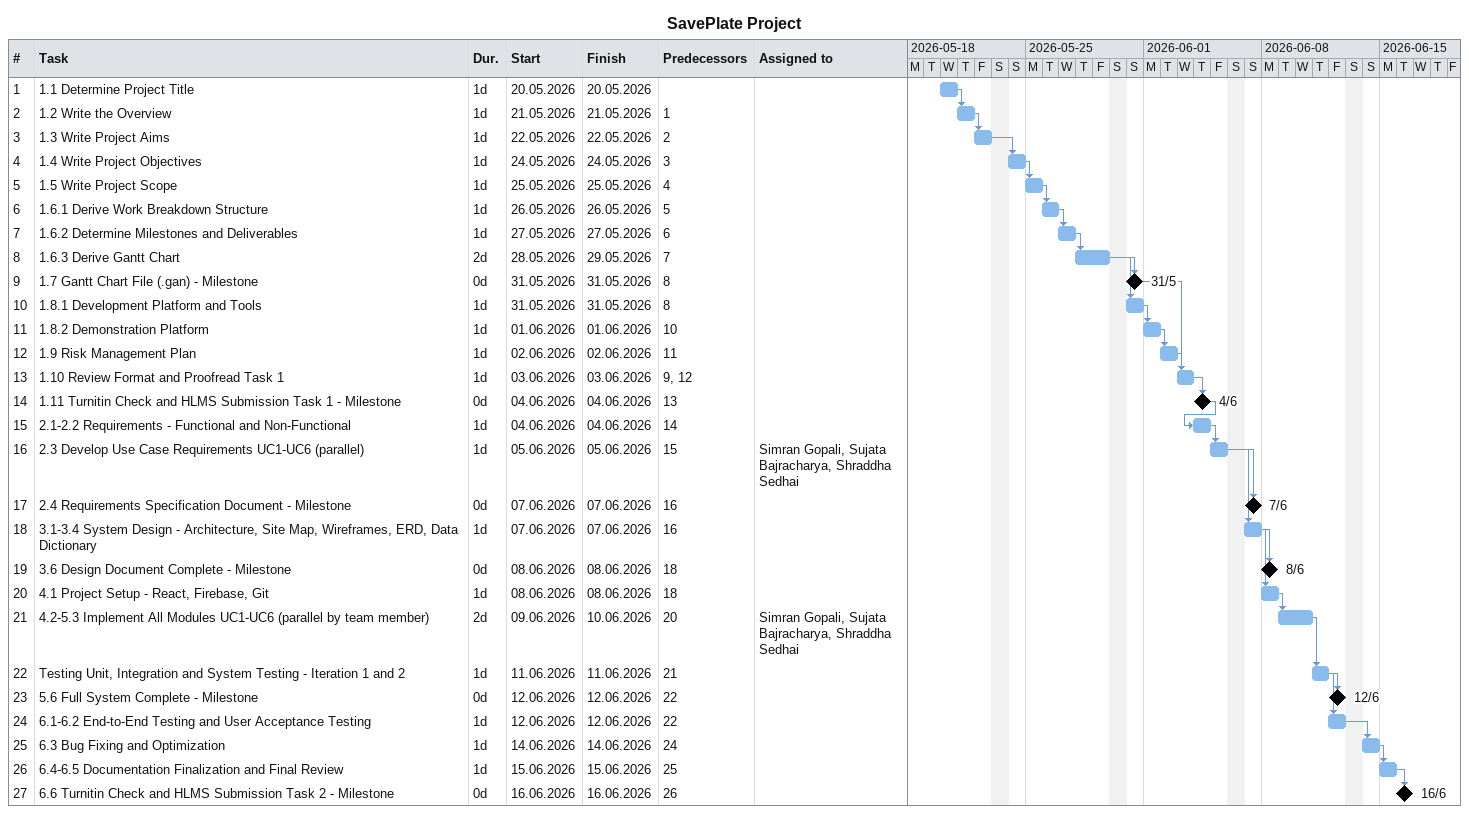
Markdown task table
SavePlate Project

| ID | Task | Duration | Start | Finish | Predecessors | Resources |
|---|---|---|---|---|---|---|
| 1 | 1.1 Determine Project Title | 1d | 2026-05-20 | 2026-05-20 |  |  |
| 2 | 1.2 Write the Overview | 1d | 2026-05-21 | 2026-05-21 | 1 |  |
| 3 | 1.3 Write Project Aims | 1d | 2026-05-22 | 2026-05-22 | 2 |  |
| 4 | 1.4 Write Project Objectives | 1d | 2026-05-24 | 2026-05-24 | 3 |  |
| 5 | 1.5 Write Project Scope | 1d | 2026-05-25 | 2026-05-25 | 4 |  |
| 6 | 1.6.1 Derive Work Breakdown Structure | 1d | 2026-05-26 | 2026-05-26 | 5 |  |
| 7 | 1.6.2 Determine Milestones and Deliverables | 1d | 2026-05-27 | 2026-05-27 | 6 |  |
| 8 | 1.6.3 Derive Gantt Chart | 2d | 2026-05-28 | 2026-05-29 | 7 |  |
| 9 | 1.7 Gantt Chart File (.gan) - Milestone | 0d | 2026-05-31 | 2026-05-31 | 8 |  |
| 10 | 1.8.1 Development Platform and Tools | 1d | 2026-05-31 | 2026-05-31 | 8 |  |
| 11 | 1.8.2 Demonstration Platform | 1d | 2026-06-01 | 2026-06-01 | 10 |  |
| 12 | 1.9 Risk Management Plan | 1d | 2026-06-02 | 2026-06-02 | 11 |  |
| 13 | 1.10 Review Format and Proofread Task 1 | 1d | 2026-06-03 | 2026-06-03 | 9, 12 |  |
| 14 | 1.11 Turnitin Check and HLMS Submission Task 1 - Milestone | 0d | 2026-06-04 | 2026-06-04 | 13 |  |
| 15 | 2.1-2.2 Requirements - Functional and Non-Functional | 1d | 2026-06-04 | 2026-06-04 | 14 |  |
| 16 | 2.3 Develop Use Case Requirements UC1-UC6 (parallel) | 1d | 2026-06-05 | 2026-06-05 | 15 | Simran Gopali, Sujata Bajracharya, Shraddha Sedhai |
| 17 | 2.4 Requirements Specification Document - Milestone | 0d | 2026-06-07 | 2026-06-07 | 16 |  |
| 18 | 3.1-3.4 System Design - Architecture, Site Map, Wireframes, ERD, Data Dictionary | 1d | 2026-06-07 | 2026-06-07 | 16 |  |
| 19 | 3.6 Design Document Complete - Milestone | 0d | 2026-06-08 | 2026-06-08 | 18 |  |
| 20 | 4.1 Project Setup - React, Firebase, Git | 1d | 2026-06-08 | 2026-06-08 | 18 |  |
| 21 | 4.2-5.3 Implement All Modules UC1-UC6 (parallel by team member) | 2d | 2026-06-09 | 2026-06-10 | 20 | Simran Gopali, Sujata Bajracharya, Shraddha Sedhai |
| 22 | Testing Unit, Integration and System Testing - Iteration 1 and 2 | 1d | 2026-06-11 | 2026-06-11 | 21 |  |
| 23 | 5.6 Full System Complete - Milestone | 0d | 2026-06-12 | 2026-06-12 | 22 |  |
| 24 | 6.1-6.2 End-to-End Testing and User Acceptance Testing | 1d | 2026-06-12 | 2026-06-12 | 22 |  |
| 25 | 6.3 Bug Fixing and Optimization | 1d | 2026-06-14 | 2026-06-14 | 24 |  |
| 26 | 6.4-6.5 Documentation Finalization and Final Review | 1d | 2026-06-15 | 2026-06-15 | 25 |  |
| 27 | 6.6 Turnitin Check and HLMS Submission Task 2 - Milestone | 0d | 2026-06-16 | 2026-06-16 | 26 |  |
